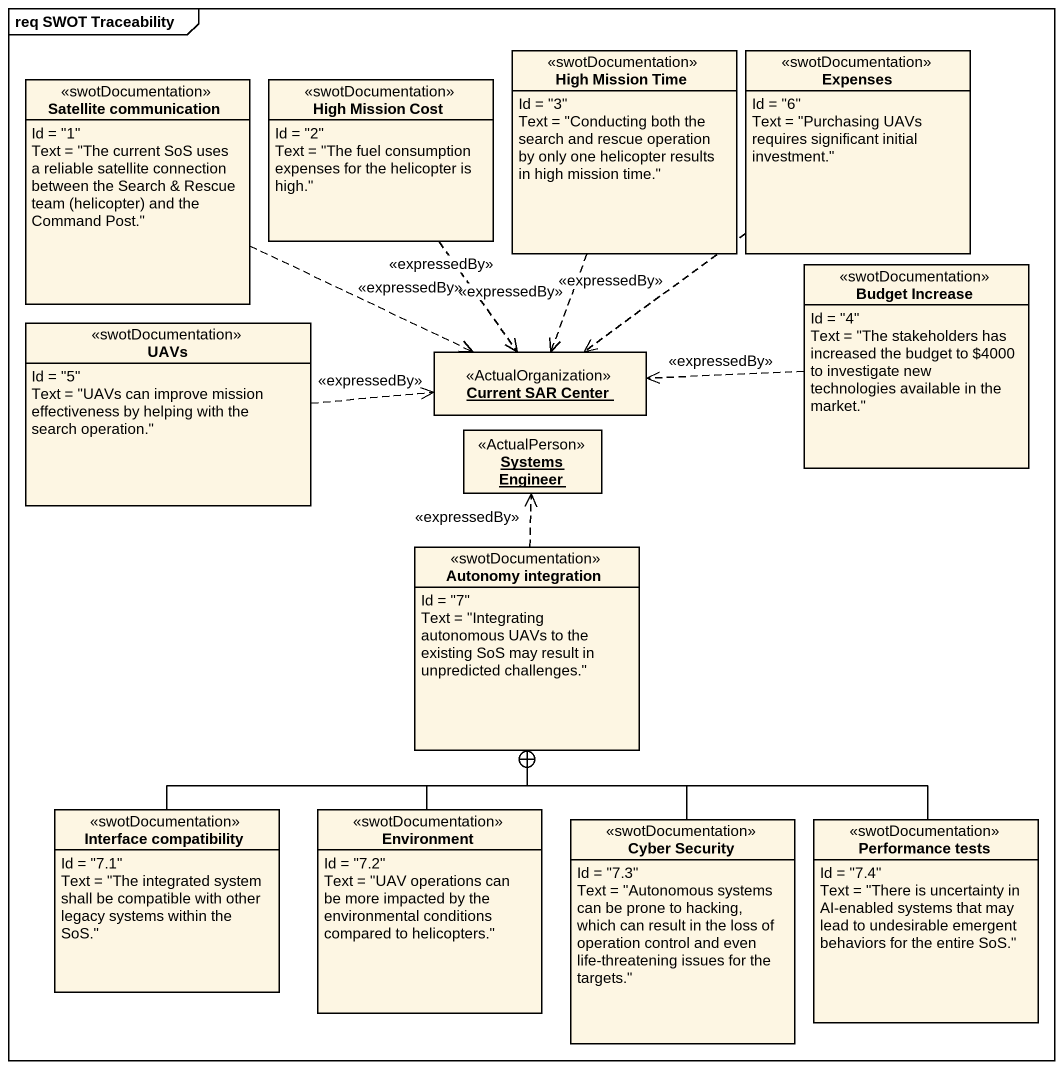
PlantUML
@startuml
mainframe req SWOT Traceability
hide circle
hide empty members
class "High Mission Time" as High_Mission_Time <<swotDocumentation>> {
  Id = "3"
  Text = "Conducting both the search and rescue operation by only one helicopter results in high mission time."
}
class Expenses <<swotDocumentation>> {
  Id = "6"
  Text = "Purchasing UAVs requires significant initial investment."
}
class "Satellite communication" as Satellite_communication <<swotDocumentation>> {
  Id = "1"
  {field} Text = "The current SoS uses a reliable satellite connection between the Search & Rescue team (helicopter) and the Command Post."
}
class "High Mission Cost" as High_Mission_Cost <<swotDocumentation>> {
  Id = "2"
  Text = "The fuel consumption expenses for the helicopter is high."
}
class "Budget Increase" as Budget_Increase <<swotDocumentation>> {
  Id = "4"
  Text = "The stakeholders has increased the budget to ~$4000 to investigate new technologies available in the market."
}
class UAVs <<swotDocumentation>> {
  Id = "5"
  Text = "UAVs can improve mission effectiveness by helping with the search operation."
}
object "Current SAR Center" as Current_SAR_Center <<ActualOrganization>>
object "Systems Engineer" as Systems_Engineer <<ActualPerson>>
class "Autonomy integration" as Autonomy_integration <<swotDocumentation>> {
  Id = "7"
  Text = "Integrating autonomous UAVs to the existing SoS may result in unpredicted challenges."
}
class "Interface compatibility" as Interface_compatibility <<swotDocumentation>> {
  Id = "7.1"
  Text = "The integrated system shall be compatible with other legacy systems within the SoS."
}
class Environment <<swotDocumentation>> {
  Id = "7.2"
  Text = "UAV operations can be more impacted by the environmental conditions compared to helicopters."
}
class "Cyber Security" as Cyber_Security <<swotDocumentation>> {
  Id = "7.3"
  Text = "Autonomous systems can be prone to hacking, which can result in the loss of operation control and even life-threatening issues for the targets."
}
class "Performance tests" as Performance_tests <<swotDocumentation>> {
  Id = "7.4"
  Text = "There is uncertainty in AI-enabled systems that may lead to undesirable emergent behaviors for the entire SoS."
}
High_Mission_Time ..> Current_SAR_Center : <<expressedBy>>
Expenses ..> Current_SAR_Center : <<expressedBy>>
Satellite_communication .right.> Current_SAR_Center : <<expressedBy>>
High_Mission_Cost ..> Current_SAR_Center : <<expressedBy>>
Budget_Increase .left.> Current_SAR_Center : <<expressedBy>>
UAVs .right.> Current_SAR_Center : <<expressedBy>>
Autonomy_integration .up.> Systems_Engineer : <<expressedBy>>
Interface_compatibility -up-+ Autonomy_integration
Environment -up-+ Autonomy_integration
Cyber_Security -up-+ Autonomy_integration
Performance_tests -up-+ Autonomy_integration
@enduml
